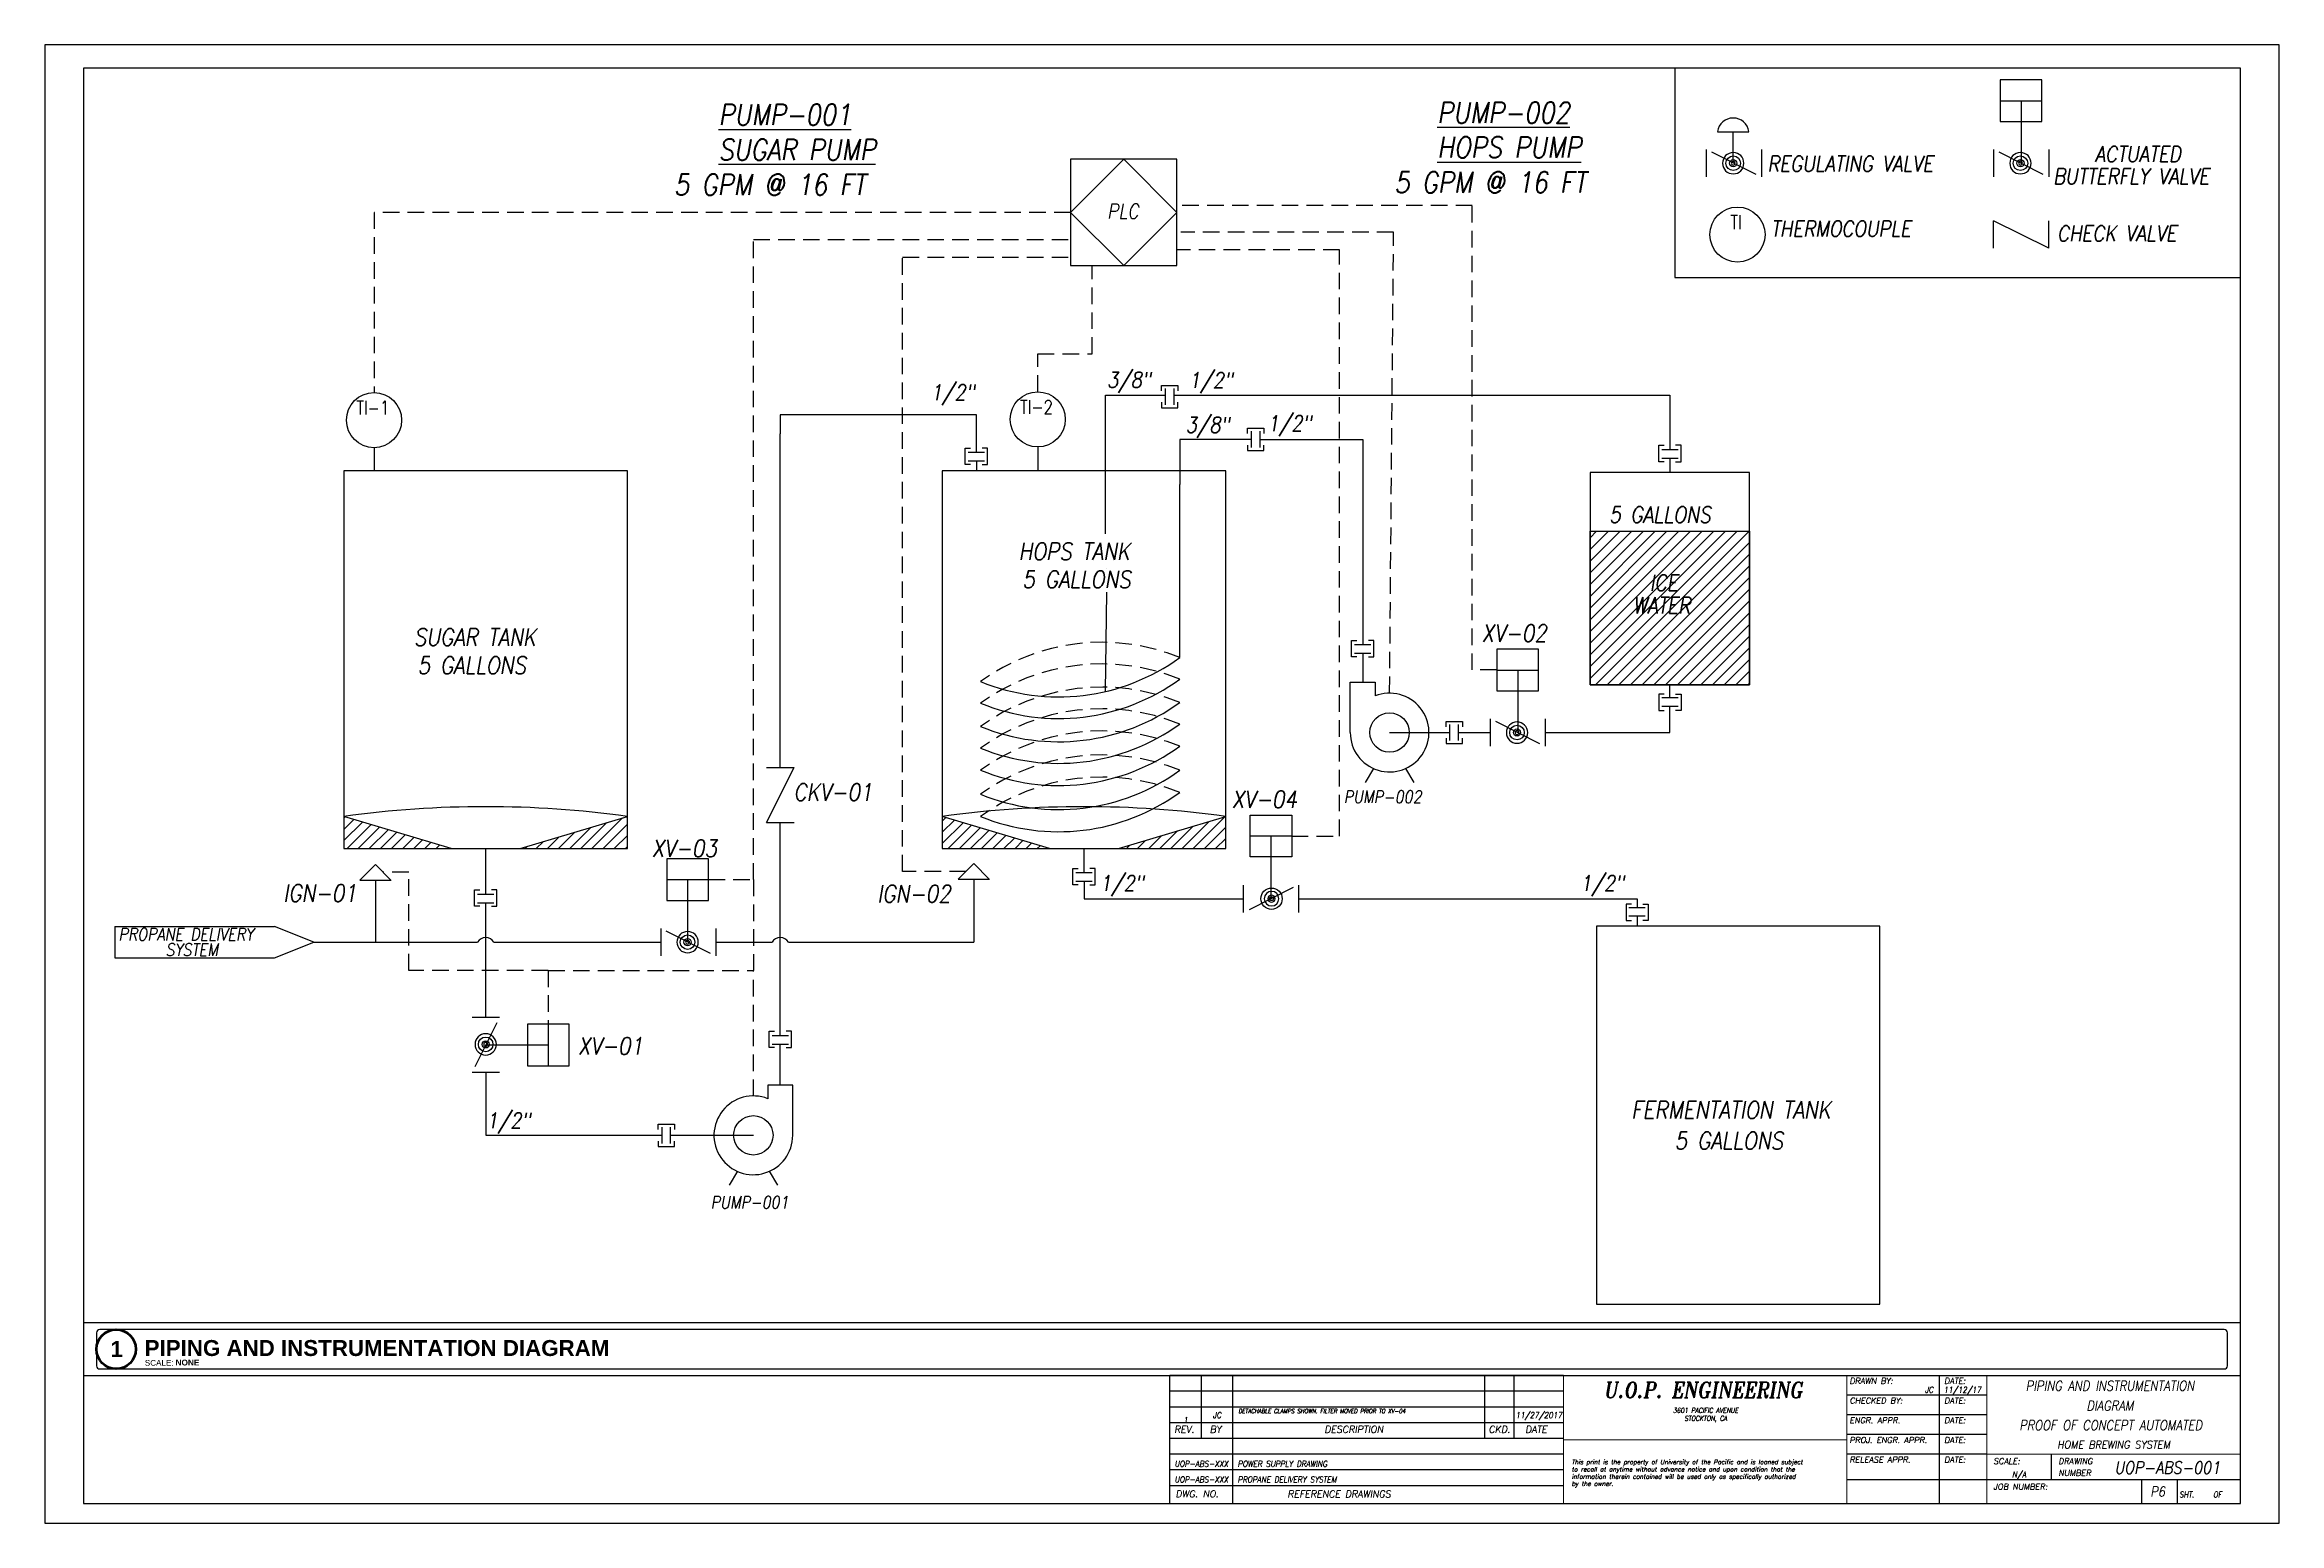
# Paper-space layout 'MACHINE' of a CAD drawing. Extents: x 0.9 to 34.6, y 0.1 to 22.4.
import ezdxf
from ezdxf.enums import TextEntityAlignment as Align

# ---------------------------------------------------------------- set-up
doc = ezdxf.new("R2010")
doc.units = 0
doc.header["$MEASUREMENT"] = 0
doc.linetypes.add('HIDDEN', pattern=[0.375, 0.25, -0.125])
doc.layers.get('Defpoints').update_dxf_attribs({"color": 247})
for name, color, linetype in [('BORDER', 6, 'Continuous'), ('COOLING BUCKET', 130, 'Continuous'), ('LEADER', 7, 'Continuous'), ('LEGEND LINES', 7, 'Continuous'), ('MAIN TANKS', 12, 'Continuous'), ('P-E-WINE', 234, 'Continuous'), ('P-WINE', 202, 'Continuous'), ('PL', 202, 'Continuous'), ('PLC LINES', 102, 'Continuous'), ('PUMPS', 167, 'Continuous'), ('TEXT', 7, 'Continuous'), ('TRUCK WASH - E - PW', 250, 'Continuous'), ('VALVE', 7, 'Continuous')]:
    doc.layers.add(name, color=color, linetype=linetype)
doc.layers.add('tanks', color=4, linetype='Continuous', lineweight=30)
doc.styles.add('ROMANT', font='romant', dxfattribs={"width": 0.8579})
doc.styles.get("Standard").update_dxf_attribs({"font": 'arial.ttf'})
doc.styles.add('TLARGE', font='romans', dxfattribs={"width": 0.9, "oblique": 10, "height": 0.1875})
doc.styles.add('TLMEDIUM', font='romans', dxfattribs={"width": 0.85, "oblique": 10, "height": 0.15625})
doc.styles.add('TLSMALL', font='romans', dxfattribs={"width": 0.9, "oblique": 10, "height": 0.09375})
doc.styles.add('TMEDIUM', font='romans', dxfattribs={"width": 0.9, "oblique": 10, "height": 0.125})
doc.styles.add('TSMALL', font='romans', dxfattribs={"width": 0.9, "oblique": 10, "height": 0.09375})
doc.styles.add('TSSMALL', font='romans', dxfattribs={"width": 0.9, "oblique": 10, "height": 0.078125})
doc.styles.add('TXSMALL', font='romans.shx', dxfattribs={"width": 0.9, "oblique": 10, "height": 0.07})
doc.styles.add('txt', font='romans.shx', dxfattribs={"height": 0.09375})

# ---------------------------------------------------------------- blocks, each defined once
blk = doc.blocks.new('Family - TPH View Title_0-135406-FIRST LEVEL FLOOR PLAN')
at = {"lineweight": 120}
blk.add_circle((0.312, 0.312), 0.313, dxfattribs=at)
at = {"lineweight": 15, "insert": (0.767, 0.143), "char_height": 0.09221, "width": 0.54562, "attachment_point": 1, "line_spacing_factor": 0.938532}
blk.add_mtext('\\fArial|b0|i0|c0|p34|;SCALE:', dxfattribs=at)
blk = doc.blocks.new('TITL-BLK')
for p, q in [((-10.75, 2.031), (-17, 2.031)), ((-17, 1.031), (-17, 2.031)), ((-10.75, 1.781), (-17, 1.781)), ((-16.5, 1.031), (-16.5, 2.031)), ((-16, 1.031), (-16, 2.031)), ((-12, 1.031), (-12, 2.031)), ((-11.531, 1.031), (-11.531, 2.031)), ((-4.781, 0), (-4.781, 2.031)), ((-10.75, 1.531), (-17, 1.531)), ((-4.031, 1.719), (-6.25, 1.719)), ((-10.75, 1.281), (-17, 1.281)), ((-4.031, 1.406), (-6.25, 1.406)), ((-4.031, 1.094), (-6.25, 1.094)), ((-10.75, 1.031), (-17, 1.031)), ((-17, 0), (-17, 1.031)), ((-10.75, 0.781), (-17, 0.781)), ((-16, 0), (-16, 1.031)), ((-4.031, 0.781), (-6.25, 0.781)), ((-3, 0.375), (-3, 0.781)), ((-10.75, 0.531), (-17, 0.531)), ((0, 0.375), (-6.25, 0.375)), ((-1.568, 0), (-1.568, 0.375)), ((-1, 0), (-1, 0.375)), ((-10.75, 0.281), (-17, 0.281))]:
    blk.add_line(p, q)
at = {"color": 210, "const_width": 0.0156}
for points in [[(-10.75, 2.031), (-6.25, 2.031)], [(-10.75, 0), (-10.75, 2.031)], [(-6.25, 2.031), (0, 2.031)], [(-6.25, 2.031), (-6.25, 0)], [(-4.031, 2.031), (-4.031, 0)], [(-10.75, 1.012), (-6.25, 1.012)], [(-4.031, 0.781), (0, 0.781)]]:
    blk.add_lwpolyline(points, dxfattribs=at)
at = {"style": 'TLSMALL', "oblique": 10}
for s, height, p in [('DRAWN BY:', 0.0938, (-6.208, 1.898)), ('DATE:', 0.0938, (-4.706, 1.898)), ('CHECKED BY:', 0.09375, (-6.208, 1.585)), ('DATE:', 0.0938, (-4.706, 1.585)), ('REV.', 0.1094, (-16.932, 1.121)), ('BY', 0.1094, (-16.366, 1.121)), ('DESCRIPTION', 0.1094, (-14.546, 1.121)), ('CKD.', 0.1094, (-11.94, 1.121)), ('DATE', 0.1094, (-11.358, 1.121)), ('ENGR. APPR.', 0.09375, (-6.208, 1.273)), ('DATE:', 0.0938, (-4.706, 1.273)), ('PROJ. ENGR. APPR.', 0.09375, (-6.208, 0.96)), ('RELEASE APPR.', 0.09375, (-6.208, 0.648)), ('DATE:', 0.0938, (-4.706, 0.96)), ('DATE:', 0.0938, (-4.706, 0.648)), ('SCALE:', 0.0938, (-3.925, 0.625)), ('DRAWING', 0.0938, (-2.893, 0.625)), ('information therein contained will be used only as specifically authorized', 0.07116, (-10.62, 0.392)), ('to recall at anytime without advance notice and upon condition that the', 0.07116, (-10.62, 0.507)), ('This print is the property of University of the Pacific and is loaned subject', 0.07116, (-10.62, 0.622)), ('NUMBER', 0.0938, (-2.893, 0.438)), ('DWG. NO.', 0.1094, (-16.91, 0.097)), ('REFERENCE DRAWINGS', 0.1094, (-15.133, 0.095)), ('by the owner.', 0.07116, (-10.62, 0.277)), ('JOB NUMBER:', 0.09375, (-3.925, 0.219))]:
    blk.add_text(s, height=height, dxfattribs=at).set_placement(p)
at = {"style": 'TLSMALL', "oblique": 10, "width": 0.85}
for s, p in [('SHT.', (-0.972, 0.094)), ('OF', (-0.436, 0.094))]:
    blk.add_text(s, height=0.0938, dxfattribs=at).set_placement(p)
at = {"style": 'TSMALL', "oblique": 10, "width": 0.9, "flags": 8}
for tag, p in [('REV-C', (-16.75, 1.828)), ('REV-C-BY', (-16.25, 1.828)), ('REV-C-CHKD', (-11.766, 1.828)), ('REV-C-DATE', (-11.141, 1.828)), ('REV-B', (-16.75, 1.578)), ('REV-A', (-16.75, 1.328)), ('REV-B-BY', (-16.25, 1.578)), ('REV-A-BY', (-16.25, 1.328)), ('REV-B-CHKD', (-11.766, 1.578)), ('REV-A-CHKD', (-11.766, 1.328)), ('REV-B-DATE', (-11.141, 1.578)), ('REV-A-DATE', (-11.141, 1.328))]:
    blk.add_attdef(tag, text='', height=0.0938, dxfattribs=at).set_placement(p, align=Align.BOTTOM_CENTER)
at = {"oblique": 10, "width": 0.9, "flags": 8}
for tag, p, height, style in [('REV-C-DESC', (-15.912, 1.931), 0.07, 'TXSMALL'), ('REV-C-DESC', (-15.912, 1.818), 0.07, 'TXSMALL'), ('REV-C-DESC', (-15.912, 1.858), 0.0938, 'TSMALL'), ('REV-B-DESC', (-15.912, 1.681), 0.07, 'TXSMALL'), ('REV-B-DESC', (-15.912, 1.568), 0.07, 'TXSMALL'), ('REV-A-DESC', (-15.912, 1.431), 0.07, 'TXSMALL'), ('REV-B-DESC', (-15.912, 1.608), 0.0938, 'TSMALL'), ('REV-A-DESC', (-15.912, 1.358), 0.0938, 'TSMALL'), ('REV-A-DESC', (-15.912, 1.318), 0.07, 'TXSMALL'), ('REF-#3-TITLE', (-15.923, 0.832), 0.0938, 'TSMALL'), ('REF-#3-TITLE', (-15.912, 0.931), 0.07, 'TXSMALL'), ('REF-#3-TITLE', (-15.912, 0.818), 0.07, 'TXSMALL'), ('REF-#2-TITLE', (-15.912, 0.681), 0.07, 'TXSMALL'), ('REF-#2-TITLE', (-15.923, 0.582), 0.0938, 'TSMALL'), ('REF-#1-TITLE', (-15.923, 0.332), 0.0938, 'TSMALL'), ('REF-#2-TITLE', (-15.912, 0.568), 0.07, 'TXSMALL'), ('REF-#1-TITLE', (-15.912, 0.431), 0.07, 'TXSMALL'), ('REF-#1-TITLE', (-15.912, 0.318), 0.07, 'TXSMALL')]:
    blk.add_attdef(tag, p, '', height=height, dxfattribs=dict(at, style=style))
at = {"color": 210, "oblique": 10, "flags": 8}
for tag, height, style, width, p in [('UOPBLOCK', 0.25, 'ROMANT', 0.8579, (-8.336, 1.748)), ('TITLE-LINE#1', 0.156, 'TLMEDIUM', 0.85, (-2.016, 1.738)), ('UOPBLOCK', 0.25, 'ROMANT', 0.8579, (-8.332, 1.445)), ('STREET-ADDRESS', 0.0781, 'TSSMALL', 0.9, (-8.293, 1.298)), ('CITY,STATE,ZIP', 0.0781, 'TSSMALL', 0.9, (-8.302, 1.125)), ('DRAWING#', 0.188, 'TLARGE', 0.9, (-1.136, 0.448)), ('JOB#', 0.188, 'TLARGE', 0.9, (-2.205, 0.093)), ('SHEET-SEQUENCE', 0.188, 'TLARGE', 0.9, (-1.301, 0.093))]:
    blk.add_attdef(tag, text='', height=height, dxfattribs=dict(at, style=style, width=width)).set_placement(p, align=Align.CENTER)
at = {"style": 'TSMALL', "oblique": 10, "width": 0.9, "flags": 8}
for tag, p in [('DRAWN-BY', (-4.877, 1.757)), ('DRG-CHKD-BY', (-4.877, 1.444)), ('ENGR-APPR-BY', (-4.877, 1.132)), ('PROJ.-ENGR-APPR-BY', (-4.877, 0.819)), ('RELEASE-APPR-BY', (-4.877, 0.413))]:
    blk.add_attdef(tag, text='', height=0.0938, dxfattribs=at).set_placement(p, align=Align.RIGHT)
for tag, p in [('DRAWING-DATE', (-4.417, 1.757)), ('CHKD-DATE', (-4.417, 1.445)), ('ENGR-APPR-DATE', (-4.417, 1.132)), ('REF-#3', (-16.5, 0.832)), ('PROJ-ENGR-APPR-DATE', (-4.417, 0.82)), ('REF-#2', (-16.5, 0.582)), ('REF-#1', (-16.5, 0.332)), ('RELEASE-APPR-DATE', (-4.417, 0.413)), ('SCALE', (-3.516, 0.413)), ('SHEET#', (-0.577, 0.094)), ('TOTAL-SHEETS', (-0.146, 0.094))]:
    blk.add_attdef(tag, text='', height=0.0938, dxfattribs=at).set_placement(p, align=Align.CENTER)
blk = doc.blocks.new('4')
at = {"layer": 'LEADER', "linetype": 'Continuous'}
for p, q in [((-0.125, 0.062), (-0.125, -0.062)), ((-0.101, 0.051), (0.099, -0.05)), ((0.125, 0.062), (0.125, -0.062))]:
    blk.add_line(p, q, dxfattribs=at)
for radius in [0.0331, 0.0162]:
    blk.add_circle((-0.003, 0), radius, dxfattribs=at)
for major_axis in [(0.0484, 0), (-0.00875, 0)]:
    blk.add_ellipse((-0.003, 0), major_axis=major_axis, ratio=1, start_param=0, end_param=6.283175, dxfattribs=at)
blk = doc.blocks.new('*U20')
at = {"layer": 'LEADER', "linetype": 'Continuous'}
for p, q in [((-0.125, 0.375), (0.125, 0.375)), ((0, 0.375), (0, 0.25)), ((0, 0.25), (0, 0))]:
    blk.add_line(p, q, dxfattribs=at)
blk.add_lwpolyline([(-0.125, 0.5), (-0.125, 0.25), (0.125, 0.25), (0.125, 0.5)], close=True, dxfattribs=at)
blk = doc.blocks.new('146')
at = {"linetype": 'Continuous'}
blk.add_circle((0, 0), 0.25, dxfattribs=at)
at = {"linetype": 'Continuous', "style": 'txt', "width": 0.799996}
for tag in ['TAG00', 'TAG10', 'TAG20', 'TAG30']:
    blk.add_attdef(tag, text='', height=0.125, dxfattribs=at).set_placement((0, 0), align=Align.CENTER)
blk = doc.blocks.new('PLC')
at = {"layer": 'P-WINE'}
for p, q in [((0, 0.75), (0, -0.75)), ((1.5, 0.75), (0, 0.75)), ((0.75, 0.75), (0, 0)), ((1.5, 0), (0.75, 0.75)), ((1.5, -0.75), (1.5, 0.75)), ((0, 0), (0.75, -0.75)), ((0.75, -0.75), (1.5, 0)), ((0, -0.75), (1.5, -0.75))]:
    blk.add_line(p, q, dxfattribs=at)
blk = doc.blocks.new('*U27')
at = {"layer": 'LEADER', "linetype": 'Continuous'}
for p, q in [((-0.125, 0.375), (0.125, 0.375)), ((0, 0.375), (0, 0.25)), ((0, 0.25), (0, 0))]:
    blk.add_line(p, q, dxfattribs=at)
blk.add_lwpolyline([(-0.125, 0.5), (-0.125, 0.25), (0.125, 0.25), (0.125, 0.5)], close=True, dxfattribs=at)
blk = doc.blocks.new('*U29')
at = {"layer": 'LEADER', "linetype": 'Continuous'}
for p, q in [((-0.125, 0.375), (0.125, 0.375)), ((0, 0.375), (0, 0.25)), ((0, 0.25), (0, 0))]:
    blk.add_line(p, q, dxfattribs=at)
blk.add_lwpolyline([(-0.125, 0.5), (-0.125, 0.25), (0.125, 0.25), (0.125, 0.5)], close=True, dxfattribs=at)

psp = doc.layouts.new('MACHINE')

# ---------------------------------------------------------------- hatches: boundary and pattern name
at = {"layer": 'MAIN TANKS'}
h = psp.add_hatch(dxfattribs=at)
h.set_pattern_fill('ANSI31', color=256, scale=0.95)
h.set_pattern_definition([(45, (0.88521, 0.54961), (-0.0839689, 0.0839689), [])])
h.paths.add_polyline_path([(7.012, 10.314), (5.397, 10.798), (5.397, 10.314)])
h.paths.add_polyline_path([(9.672, 10.314), (9.672, 10.798), (8.057, 10.314)])
h.paths.add_polyline_path([(16.037, 10.314), (14.422, 10.798), (14.422, 10.314)])
h.paths.add_polyline_path([(17.082, 10.314), (18.697, 10.314), (18.697, 10.798)])
at = {"layer": 'tanks'}
h = psp.add_hatch(dxfattribs=at)
h.set_pattern_fill('ANSI31', color=256)
h.paths.add_polyline_path([(26.6, 15.1), (24.195, 15.1), (24.195, 12.782), (26.6, 12.782)])

# ---------------------------------------------------------------- linework, layer by layer
at = {"linetype": 'Continuous'}
for p, q in [((17.785, 17.254), (17.785, 17.01)), ((17.915, 17.254), (17.915, 17.01)), ((19.081, 16.609), (19.081, 16.364)), ((19.211, 16.609), (19.211, 16.364)), ((14.814, 16.292), (15.059, 16.292)), ((25.275, 16.335), (25.52, 16.335)), ((25.275, 16.205), (25.52, 16.205)), ((14.814, 16.162), (15.059, 16.162)), ((20.64, 13.392), (20.885, 13.392)), ((20.64, 13.262), (20.885, 13.262)), ((25.52, 12.588), (25.275, 12.588)), ((22.075, 12.187), (22.075, 11.942)), ((22.205, 12.187), (22.205, 11.942)), ((25.52, 12.458), (25.275, 12.458)), ((16.437, 9.951), (16.682, 9.951)), ((16.437, 9.821), (16.682, 9.821)), ((7.412, 9.627), (7.657, 9.627)), ((7.412, 9.497), (7.657, 9.497)), ((25.025, 9.422), (24.78, 9.422)), ((25.025, 9.292), (24.78, 9.292)), ((11.856, 7.495), (12.101, 7.495)), ((11.856, 7.365), (12.101, 7.365)), ((10.19, 6.111), (10.19, 5.866)), ((10.32, 6.111), (10.32, 5.866))]:
    psp.add_line(p, q, dxfattribs=at)
psp.add_line((9.817, 2.363), (15.776, 2.363))
for points in [[(17.731, 17.218), (17.731, 17.3), (17.977, 17.3), (17.977, 17.218)], [(17.731, 17.046), (17.731, 16.964), (17.977, 16.964), (17.977, 17.046)], [(19.027, 16.573), (19.027, 16.654), (19.273, 16.654), (19.273, 16.573)], [(14.85, 16.108), (14.769, 16.108), (14.769, 16.354), (14.85, 16.354)], [(15.023, 16.108), (15.104, 16.108), (15.104, 16.354), (15.023, 16.354)], [(19.027, 16.4), (19.027, 16.319), (19.273, 16.319), (19.273, 16.4)], [(25.312, 16.15), (25.23, 16.15), (25.23, 16.397), (25.312, 16.397)], [(25.484, 16.15), (25.566, 16.15), (25.566, 16.397), (25.484, 16.397)], [(20.676, 13.208), (20.595, 13.208), (20.595, 13.454), (20.676, 13.454)], [(20.849, 13.208), (20.93, 13.208), (20.93, 13.454), (20.849, 13.454)], [(25.312, 12.642), (25.23, 12.642), (25.23, 12.396), (25.312, 12.396)], [(25.484, 12.642), (25.566, 12.642), (25.566, 12.396), (25.484, 12.396)], [(22.021, 12.151), (22.021, 12.232), (22.267, 12.232), (22.267, 12.151)], [(22.021, 11.978), (22.021, 11.897), (22.267, 11.897), (22.267, 11.978)], [(16.473, 9.767), (16.392, 9.767), (16.392, 10.013), (16.473, 10.013)], [(16.646, 9.767), (16.728, 9.767), (16.728, 10.013), (16.646, 10.013)], [(7.448, 9.443), (7.367, 9.443), (7.367, 9.689), (7.448, 9.689)], [(7.621, 9.443), (7.703, 9.443), (7.703, 9.689), (7.621, 9.689)], [(24.817, 9.476), (24.735, 9.476), (24.735, 9.23), (24.817, 9.23)], [(24.989, 9.476), (25.071, 9.476), (25.071, 9.23), (24.989, 9.23)], [(11.892, 7.311), (11.811, 7.311), (11.811, 7.557), (11.892, 7.557)], [(12.065, 7.311), (12.146, 7.311), (12.146, 7.557), (12.065, 7.557)], [(10.136, 6.075), (10.136, 6.156), (10.382, 6.156), (10.382, 6.075)], [(10.136, 5.902), (10.136, 5.821), (10.382, 5.821), (10.382, 5.902)]]:
    psp.add_lwpolyline(points, dxfattribs=at)
at = {"layer": 'BORDER'}
for p, q in [((1.467, 22.087), (1.467, 0.435)), ((34.005, 22.087), (1.467, 22.087)), ((34.005, 0.435), (34.005, 22.087)), ((1.467, 0.435), (34.005, 0.435))]:
    psp.add_line(p, q, dxfattribs=at)
at = {"layer": 'COOLING BUCKET'}
for p, q in [((24.195, 15.1), (26.6, 15.1)), ((24.195, 15.1), (24.195, 12.782)), ((26.6, 12.782), (26.6, 15.1)), ((24.195, 12.782), (26.6, 12.782))]:
    psp.add_line(p, q, dxfattribs=at)
at = {"layer": 'Defpoints'}
psp.add_lwpolyline([(34.589, 22.441), (0.883, 22.441), (0.883, 0.135), (34.589, 0.135)], close=True, dxfattribs=at)
at = {"layer": 'LEADER', "linetype": 'Continuous'}
for p, q in [((30.28, 19.369), (30.28, 19.784)), ((31.111, 19.369), (31.111, 19.784)), ((11.77, 11.537), (12.186, 11.537)), ((11.77, 10.705), (12.186, 10.705))]:
    psp.add_line(p, q, dxfattribs=at)
at = {"layer": 'LEADER'}
for p, q in [((31.111, 19.369), (30.28, 19.784)), ((11.77, 10.705), (12.186, 11.537))]:
    psp.add_line(p, q, dxfattribs=at)
at = {"layer": 'LEGEND LINES'}
psp.add_lwpolyline([(25.469, 22.087), (25.472, 18.927), (34.005, 18.927)], dxfattribs=at)
at = {"layer": 'MAIN TANKS'}
for p, q in [((26.6, 15.988), (24.195, 15.988)), ((24.195, 15.988), (24.195, 15.1)), ((26.6, 15.1), (26.6, 15.988)), ((24.195, 12.782), (24.195, 15.1)), ((26.6, 15.1), (26.6, 12.782)), ((26.6, 12.782), (24.195, 12.782)), ((7.012, 10.314), (5.397, 10.798)), ((8.057, 10.314), (9.672, 10.798)), ((16.037, 10.314), (14.422, 10.798)), ((17.082, 10.314), (18.697, 10.798))]:
    psp.add_line(p, q, dxfattribs=at)
for points in [[(5.397, 10.314), (9.672, 10.314), (9.672, 16.014), (5.397, 16.014), (5.397, 10.314)], [(14.422, 10.314), (18.697, 10.314), (18.697, 16.014), (14.422, 16.014), (14.422, 10.314)], [(24.29, 3.443), (28.565, 3.443), (28.565, 9.143), (24.29, 9.143), (24.29, 3.443)]]:
    psp.add_lwpolyline(points, dxfattribs=at)
for centre in [(7.535, -4.636), (16.56, -4.636)]:
    psp.add_arc(centre, 15.582, 82.1155, 97.8845, dxfattribs=at)
at = {"layer": 'PL'}
for p, q in [((16.886, 15.062), (16.886, 17.156)), ((16.886, 17.156), (17.785, 17.156)), ((17.915, 17.156), (25.398, 17.156)), ((25.398, 17.156), (25.398, 16.335)), ((11.978, 11.537), (11.978, 16.57)), ((25.398, 16.205), (25.398, 15.988)), ((14.937, 16.162), (14.937, 16.014)), ((18.004, 13.196), (18.004, 15.805)), ((16.896, 14.534), (16.896, 14.534)), ((16.886, 12.684), (16.902, 14.184)), ((21.169, 12.064), (22.075, 12.064)), ((22.205, 12.064), (22.686, 12.064)), ((11.978, 7.495), (11.978, 10.705)), ((7.535, 9.627), (7.535, 10.314)), ((16.56, 9.951), (16.56, 10.314)), ((5.872, 9.839), (5.872, 8.902)), ((14.898, 9.852), (14.898, 8.902)), ((7.535, 7.766), (7.535, 9.497)), ((24.903, 9.292), (24.903, 9.143)), ((4.942, 8.902), (7.412, 8.902)), ((7.658, 8.902), (10.175, 8.902)), ((11.006, 8.902), (11.855, 8.902)), ((12.101, 8.902), (14.898, 8.902)), ((11.978, 6.747), (11.978, 7.365))]:
    psp.add_line(p, q, dxfattribs=at)
for points in [[(14.937, 16.292), (14.937, 16.859), (11.978, 16.859), (11.978, 16.57)], [(19.081, 16.486), (18.004, 16.486), (18.004, 15.805)], [(19.211, 16.486), (20.763, 16.486), (20.763, 13.392)], [(20.763, 13.262), (20.763, 12.823)], [(25.398, 12.588), (25.398, 12.782)], [(23.517, 12.064), (25.398, 12.064), (25.398, 12.458)], [(16.56, 9.821), (16.56, 9.558), (18.962, 9.558)], [(19.793, 9.558), (24.903, 9.558), (24.903, 9.422)], [(7.535, 6.934), (7.535, 5.988), (10.19, 5.988)], [(10.32, 5.988), (11.572, 5.988)]]:
    psp.add_lwpolyline(points, dxfattribs=at)
at = {"layer": 'PL', "linetype": 'HIDDEN'}
for centre in [(16.828, 10.31), (16.828, 9.984), (16.828, 9.633), (16.828, 9.307), (16.828, 8.972), (16.828, 8.61), (16.828, 8.276)]:
    psp.add_arc(centre, 3.116, 67.8152, 125.9443, dxfattribs=at)
at = {"layer": 'PL'}
for centre, radius, start, end in [((16.175, 15.718), 3.116, 247.8152, 305.9443), ((16.175, 15.392), 3.116, 247.8152, 305.9443), ((16.175, 15.041), 3.116, 247.8152, 305.9443), ((16.175, 14.715), 3.116, 247.8152, 305.9443), ((16.175, 14.381), 3.116, 247.8152, 305.9443), ((16.175, 14.018), 3.116, 247.8152, 305.9443), ((16.175, 13.684), 3.116, 247.8152, 305.9443), ((7.535, 8.826), 0.145, 31.935, 148.1737), ((11.978, 8.826), 0.145, 31.935, 148.1737)]:
    psp.add_arc(centre, radius, start, end, dxfattribs=at)
at = {"layer": 'PLC LINES', "linetype": 'HIDDEN'}
for p, q in [((10.895, 9.846), (11.572, 9.846)), ((11.572, 9.846), (11.572, 8.475)), ((8.478, 8.475), (8.478, 7.665)), ((11.572, 6.582), (11.572, 8.475))]:
    psp.add_line(p, q, dxfattribs=at)
for points in [[(16.358, 19.911), (5.851, 19.911), (5.851, 17.193)], [(22.787, 13.008), (22.417, 13.008), (22.417, 20.013), (17.961, 20.013)], [(21.169, 12.658), (21.229, 19.614), (18.021, 19.614)], [(11.572, 9.846), (11.572, 19.5), (16.358, 19.5)], [(14.779, 9.969), (13.823, 9.969), (13.823, 19.236), (16.358, 19.236)], [(19.692, 10.501), (20.415, 10.501), (20.415, 19.344), (17.961, 19.344)], [(15.862, 17.205), (15.862, 17.777), (16.684, 17.777), (16.684, 19.11)], [(17.785, 17.132), (17.785, 17.132)], [(8.478, 8.475), (6.376, 8.475), (6.376, 9.956), (5.988, 9.956)], [(8.478, 8.475), (11.572, 8.475)]]:
    psp.add_lwpolyline(points, dxfattribs=at)
at = {"layer": 'PUMPS'}
for p, q in [((20.575, 12.064), (20.575, 12.823)), ((20.575, 12.823), (20.95, 12.823)), ((20.95, 12.823), (20.95, 12.616)), ((20.928, 11.522), (20.803, 11.311)), ((21.409, 11.522), (21.534, 11.311)), ((12.166, 6.747), (11.791, 6.747)), ((11.791, 6.747), (11.791, 6.541)), ((12.166, 5.988), (12.166, 6.747)), ((11.331, 5.446), (11.207, 5.235)), ((11.813, 5.446), (11.938, 5.235))]:
    psp.add_line(p, q, dxfattribs=at)
for centre in [(21.169, 12.064), (11.572, 5.988)]:
    psp.add_circle(centre, 0.297, dxfattribs=at)
for centre, start, end in [((21.169, 12.064), 180, 111.5765), ((11.572, 5.988), 68.4235, 0)]:
    psp.add_arc(centre, 0.594, start, end, dxfattribs=at)
at = {"layer": 'TEXT'}
psp.add_lwpolyline([(1.467, 2.365), (34.005, 2.365), (34.005, 3.157), (1.467, 3.157)], close=True, dxfattribs=at)
psp.add_lwpolyline([(1.713, 2.463), (33.759, 2.464, 0.41421), (33.807, 2.511), (33.807, 3.01, 0.414217), (33.759, 3.058), (1.713, 3.058, 0.41421), (1.665, 3.01), (1.665, 2.511, 0.414217)], format="xyb", close=True, dxfattribs=at)
at = {"layer": 'TRUCK WASH - E - PW'}
for p, q in [((1.942, 9.14), (1.942, 8.665)), ((1.942, 9.14), (4.349, 9.14)), ((4.942, 8.902), (4.349, 9.14)), ((4.349, 8.665), (4.942, 8.902)), ((1.942, 8.665), (4.349, 8.665))]:
    psp.add_line(p, q, dxfattribs=at)
at = {"layer": 'VALVE'}
for p, q in [((26.114, 21.128), (26.589, 21.128)), ((26.352, 20.653), (26.352, 21.128)), ((5.851, 16.361), (5.851, 16.014)), ((15.862, 16.373), (15.862, 16.014)), ((5.635, 9.839), (5.872, 10.074)), ((5.635, 9.839), (6.11, 9.839)), ((5.872, 10.074), (6.104, 9.839)), ((14.66, 9.852), (14.898, 10.087)), ((14.66, 9.852), (15.135, 9.852)), ((14.898, 10.087), (15.129, 9.852))]:
    psp.add_line(p, q, dxfattribs=at)
psp.add_arc((26.352, 21.095), 0.24, 8.1103, 171.8897, dxfattribs=at)

# ---------------------------------------------------------------- block references
at = {"layer": 'LEADER', "linetype": 'Continuous'}
ref = psp.add_blockref('146', (26.416, 19.576), dxfattribs=dict(at, xscale=1.6625, yscale=1.6625, zscale=1.6625))
ref.add_attrib('TAG00', 'TI', dxfattribs={"linetype": 'Continuous', "height": 0.2078, "style": 'txt', "width": 0.799996}).set_placement((26.397, 19.66), align=Align.CENTER)
ref = psp.add_blockref('146', (5.851, 16.777), dxfattribs=dict(at, xscale=1.6625, yscale=1.6625, zscale=1.6625))
ref.add_attrib('TAG00', 'TI-1', dxfattribs={"linetype": 'Continuous', "height": 0.2078, "style": 'txt', "width": 0.799996}).set_placement((5.832, 16.86), align=Align.CENTER)
ref = psp.add_blockref('146', (15.862, 16.789), dxfattribs=dict(at, xscale=1.6625, yscale=1.6625, zscale=1.6625))
ref.add_attrib('TAG00', 'TI-2', dxfattribs={"linetype": 'Continuous', "height": 0.2078, "style": 'txt', "width": 0.799996}).set_placement((15.843, 16.872), align=Align.CENTER)
at = {"layer": 'P-E-WINE', "xscale": 1.06875, "yscale": 1.06875, "zscale": 1.06875}
psp.add_blockref('PLC', (16.358, 19.911), dxfattribs=at)
at = {"layer": 'TEXT', "xscale": 0.9494821164358993, "yscale": 0.9494821164358993, "zscale": 0.9494821164358993}
psp.add_blockref('Family - TPH View Title_0-135406-FIRST LEVEL FLOOR PLAN', (1.665, 2.464), dxfattribs=at)
at = {"layer": 'TEXT'}
ref = psp.add_blockref('TITL-BLK', (34.005, 0.435), dxfattribs=dict(at, xscale=0.95, yscale=0.95, zscale=0.95))
ref.add_attrib('TITLE-LINE#3', 'PROOF OF CONCEPT AUTOMATED ', dxfattribs={"layer": '0', "color": 210, "height": 0.14844, "style": 'TLMEDIUM', "oblique": 10, "width": 0.85}).set_placement((32.09, 1.541), align=Align.CENTER)
ref.add_attrib('TITLE-LINE#4', 'HOME BREWING SYSTEM', dxfattribs={"layer": '0', "color": 210, "height": 0.11875, "style": 'TMEDIUM', "oblique": 10, "width": 0.9}).set_placement((32.09, 1.263), align=Align.CENTER)
ref.add_attrib('DRAWN-BY', 'JC', dxfattribs={"layer": '0', "height": 0.0891, "style": 'TSMALL', "oblique": 10, "width": 0.9}).set_placement((29.371, 2.104), align=Align.RIGHT)
ref.add_attrib('DRAWING-DATE', '11/12/17', dxfattribs={"layer": '0', "height": 0.0891, "style": 'TSMALL', "oblique": 10, "width": 0.9}).set_placement((29.809, 2.104), align=Align.CENTER)
ref.add_attrib('SCALE', 'N/A', dxfattribs={"layer": '0', "height": 0.0891, "style": 'TSMALL', "oblique": 10, "width": 0.9}).set_placement((30.665, 0.828), align=Align.CENTER)
ref.add_attrib('COMPANY', 'U.O.P. ENGINEERING', dxfattribs={"layer": '0', "color": 210, "height": 0.2375, "style": 'ROMANT', "oblique": 10, "width": 0.8579}).set_placement((25.896, 2.029), align=Align.CENTER)
ref.add_attrib('STREET-ADDRESS', '3601 PACIFIC AVENUE', dxfattribs={"layer": '0', "color": 210, "height": 0.07422, "style": 'TSSMALL', "oblique": 10, "width": 0.9}).set_placement((25.936, 1.801), align=Align.CENTER)
ref.add_attrib('CITY,STATE,ZIP', 'STOCKTON, CA', dxfattribs={"layer": '0', "color": 210, "height": 0.07422, "style": 'TSSMALL', "oblique": 10, "width": 0.9}).set_placement((25.938, 1.681), align=Align.CENTER)
ref.add_attrib('REV-A', '1', dxfattribs={"layer": '0', "height": 0.0891, "style": 'TSMALL', "oblique": 10, "width": 0.9}).set_placement((18.092, 1.622), align=Align.BOTTOM_CENTER)
ref.add_attrib('REV-A-BY', 'JC', dxfattribs={"layer": '0', "height": 0.0891, "style": 'TSMALL', "oblique": 10, "width": 0.9}).set_placement((18.567, 1.696), align=Align.BOTTOM_CENTER)
ref.add_attrib('REV-A-DESC', 'DETACHABLE CLAMPS SHOWN. FILTER MOVED PRIOR TO XV-04', (18.888, 1.795), dxfattribs={"layer": '0', "height": 0.0665, "style": 'TXSMALL', "oblique": 10, "width": 0.9})
ref.add_attrib('REV-A-DATE', '11/27/2017', dxfattribs={"layer": '0', "height": 0.0891, "style": 'TSMALL', "oblique": 10, "width": 0.9}).set_placement((23.421, 1.696), align=Align.BOTTOM_CENTER)
ref.add_attrib('REF-#1', 'UOP-ABS-XXX', dxfattribs={"layer": '0', "height": 0.08906, "style": 'TSMALL', "oblique": 10, "width": 0.9}).set_placement((18.33, 0.751), align=Align.CENTER)
ref.add_attrib('REF-#1-TITLE', 'PROPANE DELIVERY SYSTEM', (18.878, 0.751), dxfattribs={"layer": '0', "height": 0.08906, "style": 'TSMALL', "oblique": 10, "width": 0.9})
ref.add_attrib('REF-#2', 'UOP-ABS-XXX', dxfattribs={"layer": '0', "height": 0.08906, "style": 'TSMALL', "oblique": 10, "width": 0.9}).set_placement((18.33, 0.988), align=Align.CENTER)
ref.add_attrib('REF-#2-TITLE', 'POWER SUPPLY DRAWING', (18.878, 0.988), dxfattribs={"layer": '0', "height": 0.08906, "style": 'TSMALL', "oblique": 10, "width": 0.9})
at = {"layer": 'VALVE', "linetype": 'Continuous'}
for name, p, xscale, yscale, zscale in [('*U29', (30.695, 20.653), 2.515647442323987, 2.515647442323987, 2.515647442323987), ('4', (26.362, 20.653), 3.325, 3.325, 3.325), ('4', (30.695, 20.653), 3.325, 3.325, 3.325), ('*U20', (23.101, 12.064), 2.515647442323987, 2.515647442323987, 2.515647442323987), ('4', (23.101, 12.064), 3.325, 3.325, 3.325), ('*U20', (19.378, 9.558), -2.515647442323987, 2.515647442323987, 2.515647442323987), ('*U27', (10.58, 8.902), 2.515647442323987, 2.515647442323987, 2.515647442323987), ('4', (19.378, 9.558), -3.325, 3.325, 3.325), ('4', (10.59, 8.902), 3.325, 3.325, 3.325)]:
    psp.add_blockref(name, p, dxfattribs=dict(at, xscale=xscale, yscale=yscale, zscale=zscale))
at = {"layer": 'VALVE', "linetype": 'Continuous', "rotation": 270}
for name, xscale, yscale, zscale in [('4', 3.325, 3.325, 3.325), ('*U20', 2.515647442323987, 2.515647442323987, 2.515647442323987)]:
    psp.add_blockref(name, (7.535, 7.35), dxfattribs=dict(at, xscale=xscale, yscale=yscale, zscale=zscale))

# ---------------------------------------------------------------- texts
at = {"style": 'TLMEDIUM', "oblique": 10, "width": 0.85}
for s, height, p in [('ACTUATED', 0.2358, (31.808, 20.672)), ('REGULATING VALVE', 0.23584, (26.87, 20.526)), ('BUTTERFLY VALVE', 0.23584, (31.18, 20.338)), ('PLC', 0.2211, (16.909, 19.818)), ('THERMOCOUPLE', 0.23584, (26.92, 19.547)), ('CHECK VALVE', 0.23584, (31.238, 19.475)), ('5 GALLONS', 0.2435, (24.481, 15.229)), ('HOPS TANK', 0.2598, (15.572, 14.668)), ('5 GALLONS', 0.2598, (15.629, 14.246)), ('ICE', 0.2435, (25.093, 14.202)), ('WATER', 0.2435, (24.84, 13.861)), ('SUGAR TANK', 0.2598, (6.451, 13.373)), ('5 GALLONS', 0.2598, (6.507, 12.95)), ('CKV-01', 0.2598, (12.178, 11.035)), ('PROPANE DELIVERY', 0.18555, (1.997, 8.928)), ('SYSTEM', 0.1855, (2.706, 8.696)), ('FERMENTATION TANK', 0.25977, (24.817, 6.242)), ('5 GALLONS', 0.2598, (25.469, 5.779))]:
    psp.add_text(s, height=height, dxfattribs=at).set_placement(p)
at = {"color": 161, "style": 'TLMEDIUM', "oblique": 10, "width": 0.85}
for s, height, p in [('PIPING AND INSTRUMENTATION', 0.14844, (32.035, 2.135)), ('DIAGRAM', 0.1484, (32.035, 1.836)), ('UOP-ABS-001', 0.18555, (32.9, 0.883)), ('P6', 0.1484, (32.756, 0.54))]:
    psp.add_text(s, height=height, dxfattribs=at).set_placement(p, align=Align.CENTER)
at = {"char_height": 0.31584, "attachment_point": 1, "style": 'TLMEDIUM'}
for s, insert in [('\\pi2.04609;{\\LPUMP-002\\P\\pi1.91186;HOPS PUMP} \\P\\pi1.4005;5 GPM @ 16 FT ', (19.84, 21.575)), ('\\pi2.07275;{\\LPUMP-001\\P\\pi1.80078;SUGAR PUMP}\\P\\pi1.4005;5 GPM @ 16 FT ', (8.974, 21.542))]:
    psp.add_mtext_dynamic_manual_height_columns(s, width=6.25944, gutter_width=0.781, heights=[0], dxfattribs=dict(at, insert=insert))
at = {"layer": 'PUMPS', "style": 'TLMEDIUM', "oblique": 10, "width": 0.85}
for s, p in [('PUMP-002', (20.477, 11.002)), ('PUMP-001', (10.929, 4.885))]:
    psp.add_text(s, height=0.1855, dxfattribs=at).set_placement(p)
at = {"layer": 'TEXT', "line_spacing_factor": 0.938532}
for s, insert, char_height, width, attachment_point in [('{\\fArial|b1|i0|c0|p34;1}', (1.97, 2.886), 0.24087, 0.21648, 2), ('{\\fArial|b1|i0|c0|p34;PIPING AND INSTRUMENTATION DIAGRAM}', (2.391, 2.9), 0.24087, 8.75213, 1), ('\\A1;{\\fArial|b1|i0|c0|p34;NONE}', (2.857, 2.605), 0.08906, 8.75213, 1)]:
    psp.add_mtext(s, dxfattribs=dict(at, insert=insert, char_height=char_height, width=width, attachment_point=attachment_point))
at = {"layer": 'VALVE', "style": 'TLMEDIUM', "oblique": 10, "width": 0.85}
for s, height, p in [('3/8"', 0.2338, (16.906, 17.268)), ('1/2"', 0.2338, (18.144, 17.263)), ('1/2"', 0.2338, (14.248, 17.08)), ('3/8"', 0.2338, (18.092, 16.588)), ('1/2"', 0.2338, (19.328, 16.612)), ('XV-02', 0.2598, (22.557, 13.434)), ('XV-04', 0.2598, (18.788, 10.927)), ('XV-03', 0.2598, (10.039, 10.187)), ('1/2"', 0.2338, (16.799, 9.674)), ('1/2"', 0.2338, (24.044, 9.674)), ('IGN-01', 0.2598, (4.484, 9.512)), ('IGN-02', 0.2598, (13.443, 9.502)), ('XV-01', 0.2598, (8.925, 7.205)), ('1/2"', 0.2338, (7.548, 6.095))]:
    psp.add_text(s, height=height, dxfattribs=at).set_placement(p)

doc.saveas('drawing.dxf')
